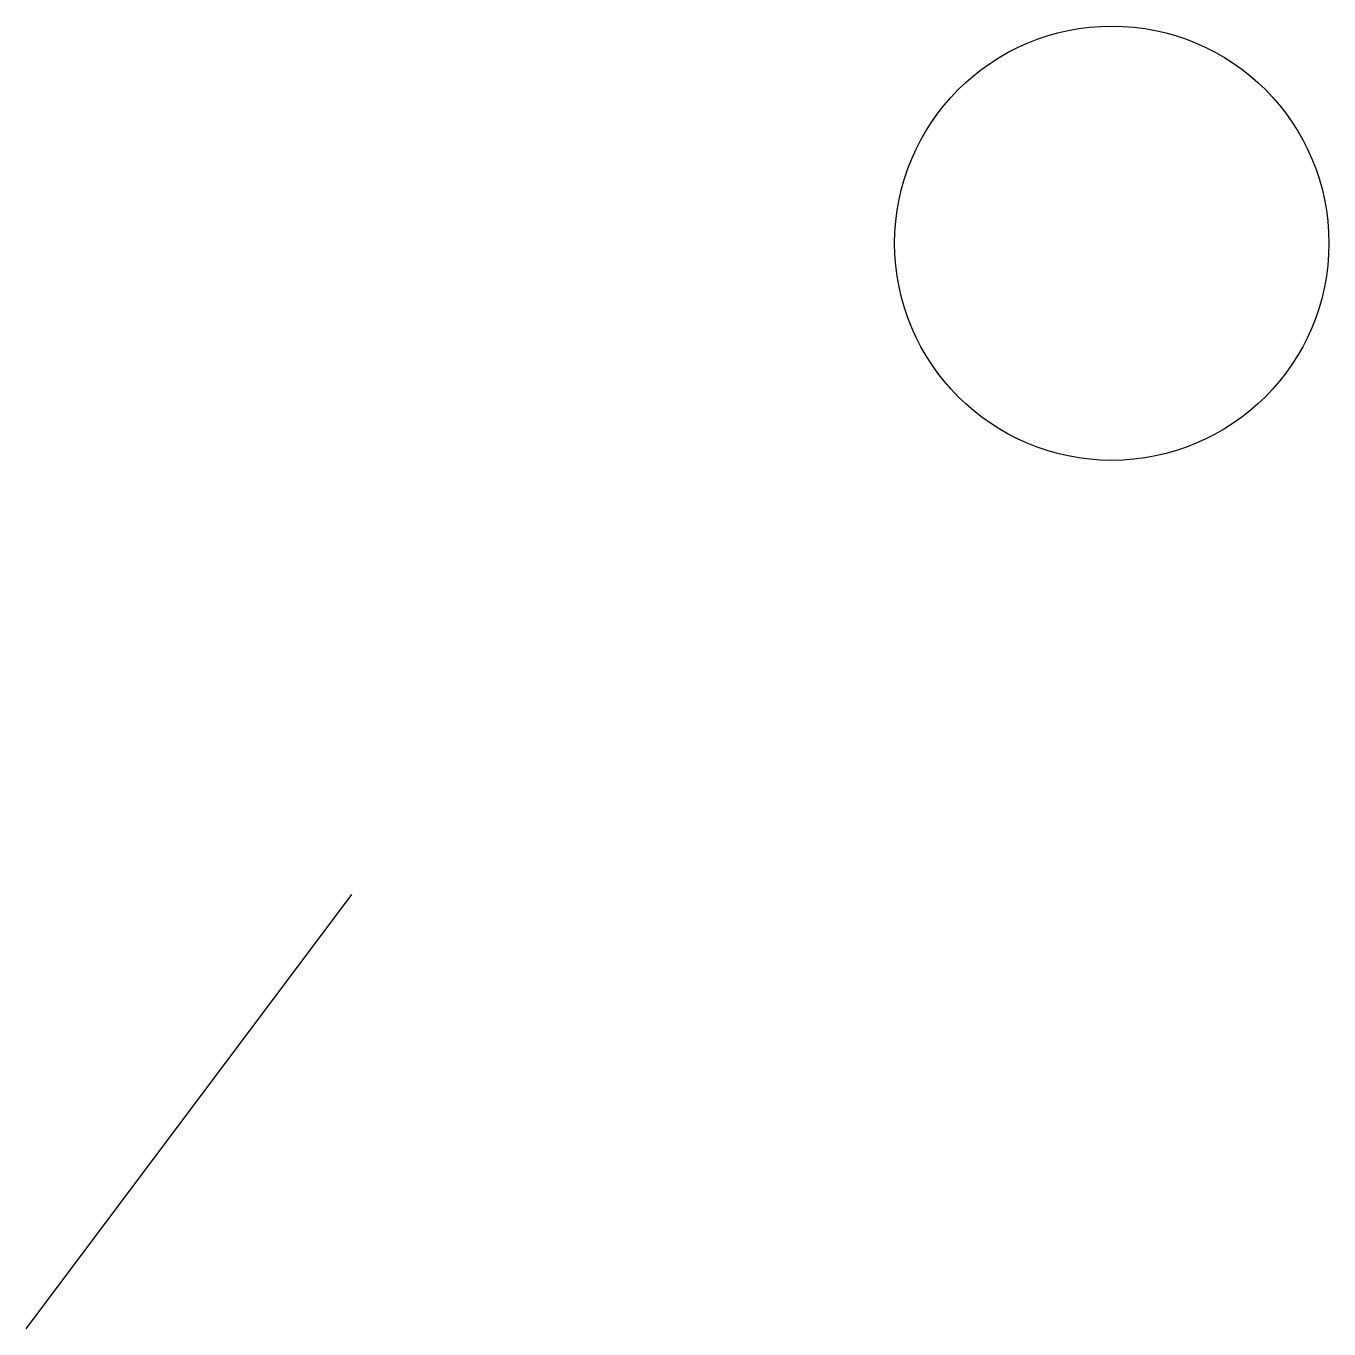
# Model space of a CAD drawing. Header units: millimetres. Extents: x 0 to 12, y 0 to 12.
import ezdxf

# ---------------------------------------------------------------- set-up
doc = ezdxf.new("R2010")
doc.units = ezdxf.units.MM
doc.layers.add('Survey', color=146, linetype='Continuous', true_color=0x123456)

msp = doc.modelspace()

# ---------------------------------------------------------------- linework, layer by layer
at = {"layer": 'Survey'}
msp.add_line((0, 0, 7), (3, 4, 9), dxfattribs=at)
msp.add_circle((10, 10, 11), 2, dxfattribs=at)

doc.saveas('drawing.dxf')
